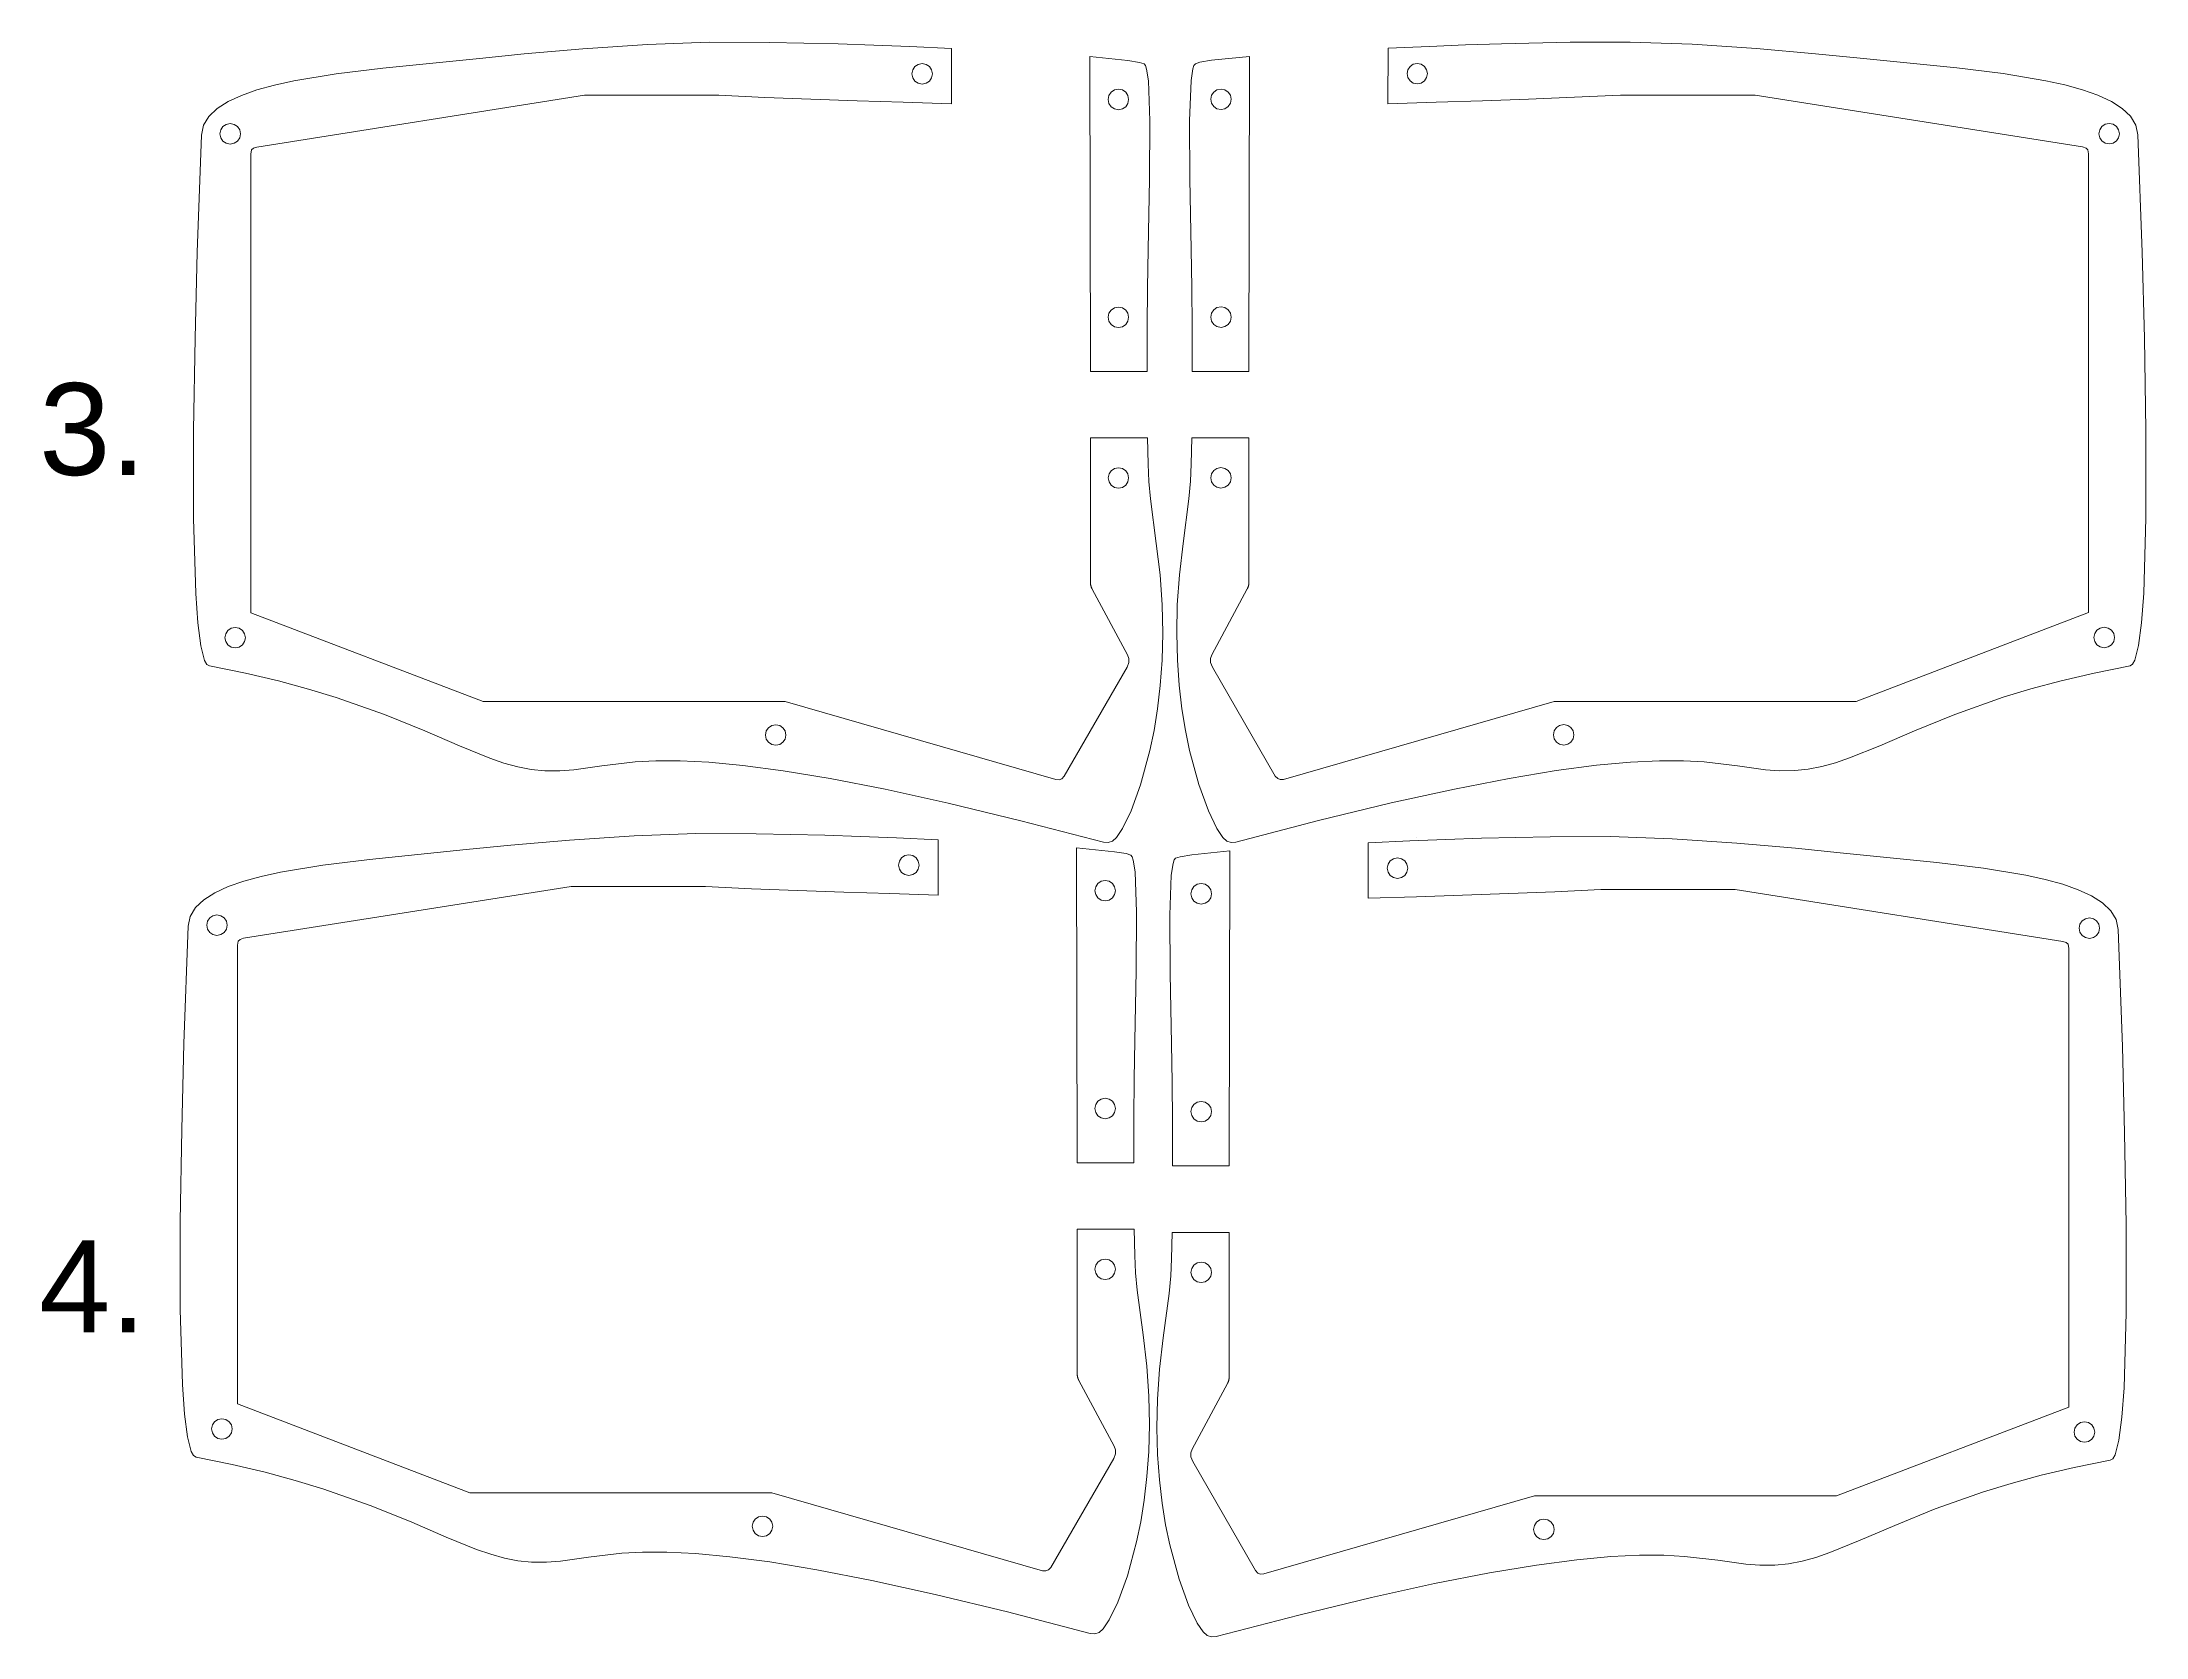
# Model space of a CAD drawing. Extents: x -219 to 329, y -29 to 491.
# Drawn here: x -215.5 to 128.2, y -28.9 to 231.5 of the extents above; entities that cross this region are included whole.
import ezdxf

# ---------------------------------------------------------------- set-up
doc = ezdxf.new("R2010")
doc.units = 0
doc.header["$MEASUREMENT"] = 0
doc.layers.get('0').update_dxf_attribs({"lineweight": 25, "true_color": 0xffffff})
doc.layers.add('Layer 1', color=7, linetype='BYLAYER', lineweight=5, true_color=0xffffff)
doc.styles.add('textstyle4', font='')
doc.styles.add('textstyle5', font='')
doc.styles.get('textstyle4').set_extended_font_data('Nimbus Sans [UKWN]')
doc.styles.get('textstyle5').set_extended_font_data('Nimbus Sans [UKWN]')

msp = doc.modelspace()

# ---------------------------------------------------------------- linework, layer by layer
at = {"layer": 'Layer 1'}
for p, q in [((-127.15, 230.46), (-136.76, 229.62)), ((-116.6, 231.17), (-127.15, 230.46)), ((-106.51, 231.52), (-116.6, 231.17)), ((-96.67, 231.49), (-106.51, 231.52)), ((-85.46, 231.24), (-96.67, 231.49)), ((-79.6, 231.05), (-85.46, 231.24)), ((-73.71, 230.83), (-79.6, 231.05)), ((-66.94, 230.51), (-73.71, 230.83)), ((-73.71, 230.83), (-73.71, 230.83)), ((-66.93, 221.47), (-66.94, 230.51)), ((4.4, 221.49), (4.41, 230.53)), ((4.41, 230.53), (11.18, 230.85)), ((11.18, 230.85), (17.07, 231.08)), ((11.18, 230.85), (11.18, 230.85)), ((17.07, 231.08), (22.93, 231.27)), ((22.93, 231.27), (34.14, 231.51)), ((34.14, 231.51), (43.98, 231.55)), ((43.98, 231.55), (54.08, 231.19)), ((54.08, 231.19), (64.62, 230.48)), ((64.62, 230.48), (74.23, 229.65)), ((-159.85, 227.29), (-167.44, 226.36)), ((-144.06, 228.89), (-159.85, 227.29)), ((-136.76, 229.62), (-144.06, 228.89)), ((-73.25, 227.02), (-73.38, 226.36)), ((-72.89, 227.55), (-73.25, 227.02)), ((-72.36, 227.91), (-72.89, 227.55)), ((-71.71, 228.04), (-72.36, 227.91)), ((-71.06, 227.91), (-71.71, 228.04)), ((-70.53, 227.55), (-71.06, 227.91)), ((-70.17, 227.02), (-70.53, 227.55)), ((-70.04, 226.36), (-70.17, 227.02)), ((-38.11, 228.55), (-44.31, 229.18)), ((-44.31, 229.18), (-44.22, 177.75)), ((-36.2, 228.24), (-38.11, 228.55)), ((-35.46, 227.99), (-36.2, 228.24)), ((-35.23, 227.71), (-35.46, 227.99)), ((-35.03, 227.15), (-35.23, 227.71)), ((-34.75, 225.24), (-35.03, 227.15)), ((-27.78, 225.27), (-27.5, 227.18)), ((-27.5, 227.18), (-27.3, 227.73)), ((-27.3, 227.73), (-27.07, 228.01)), ((-27.07, 228.01), (-26.33, 228.27)), ((-26.33, 228.27), (-24.42, 228.57)), ((-24.42, 228.57), (-18.22, 229.21)), ((-18.22, 229.21), (-18.31, 177.77)), ((7.51, 226.39), (7.64, 227.04)), ((7.64, 227.04), (8, 227.57)), ((8, 227.57), (8.53, 227.93)), ((8.53, 227.93), (9.18, 228.06)), ((9.18, 228.06), (9.83, 227.93)), ((9.83, 227.93), (10.37, 227.57)), ((10.37, 227.57), (10.72, 227.04)), ((10.72, 227.04), (10.86, 226.39)), ((74.23, 229.65), (81.53, 228.92)), ((81.53, 228.92), (97.32, 227.32)), ((97.32, 227.32), (104.91, 226.39)), ((-180.4, 223.73), (-182.94, 222.84)), ((-177.53, 224.52), (-180.4, 223.73)), ((-174.39, 225.21), (-177.53, 224.52)), ((-167.44, 226.36), (-174.39, 225.21)), ((-73.38, 226.36), (-73.25, 225.71)), ((-73.25, 225.71), (-72.89, 225.18)), ((-72.89, 225.18), (-72.36, 224.82)), ((-72.36, 224.82), (-71.71, 224.69)), ((-71.71, 224.69), (-71.06, 224.82)), ((-71.06, 224.82), (-70.53, 225.18)), ((-70.53, 225.18), (-70.17, 225.71)), ((-70.17, 225.71), (-70.04, 226.36)), ((-70.04, 226.36), (-70.04, 226.36)), ((-40.3, 223.73), (-40.83, 223.37)), ((-39.64, 223.86), (-40.3, 223.73)), ((-38.99, 223.73), (-39.64, 223.86)), ((-38.46, 223.37), (-38.99, 223.73)), ((-34.51, 218.67), (-34.75, 225.24)), ((-28.02, 218.69), (-27.78, 225.27)), ((-24.07, 223.39), (-23.54, 223.75)), ((-23.54, 223.75), (-22.88, 223.88)), ((-22.88, 223.88), (-22.23, 223.75)), ((-22.23, 223.75), (-21.7, 223.39)), ((7.64, 225.74), (7.51, 226.39)), ((7.51, 226.39), (7.51, 226.39)), ((8, 225.21), (7.64, 225.74)), ((8.53, 224.85), (8, 225.21)), ((9.18, 224.71), (8.53, 224.85)), ((9.83, 224.85), (9.18, 224.71)), ((10.37, 225.21), (9.83, 224.85)), ((10.72, 225.74), (10.37, 225.21)), ((10.86, 226.39), (10.72, 225.74)), ((104.91, 226.39), (111.86, 225.23)), ((111.86, 225.23), (115.01, 224.54)), ((115.01, 224.54), (117.87, 223.76)), ((117.87, 223.76), (120.41, 222.87)), ((-186.91, 220.7), (-188.25, 219.41)), ((-185.12, 221.84), (-186.91, 220.7)), ((-182.94, 222.84), (-185.12, 221.84)), ((-180.42, 214.41), (-126.89, 222.86)), ((-126.89, 222.86), (-104.94, 222.86)), ((-104.94, 222.86), (-97.42, 222.51)), ((-97.42, 222.51), (-89.89, 222.22)), ((-89.89, 222.22), (-82.35, 221.96)), ((-82.35, 221.96), (-74.8, 221.71)), ((-74.8, 221.71), (-66.93, 221.47)), ((-41.19, 222.84), (-41.32, 222.19)), ((-41.32, 222.19), (-41.19, 221.53)), ((-40.83, 223.37), (-41.19, 222.84)), ((-41.19, 221.53), (-40.83, 221)), ((-40.83, 221), (-40.3, 220.64)), ((-40.3, 220.64), (-39.64, 220.51)), ((-39.64, 220.51), (-38.99, 220.64)), ((-38.99, 220.64), (-38.46, 221)), ((-38.1, 222.84), (-38.46, 223.37)), ((-38.46, 221), (-38.1, 221.53)), ((-37.97, 222.19), (-38.1, 222.84)), ((-38.1, 221.53), (-37.97, 222.19)), ((-37.97, 222.19), (-37.97, 222.19)), ((-24.56, 222.21), (-24.43, 222.86)), ((-24.43, 221.56), (-24.56, 222.21)), ((-24.56, 222.21), (-24.56, 222.21)), ((-24.43, 222.86), (-24.07, 223.39)), ((-24.07, 221.03), (-24.43, 221.56)), ((-23.54, 220.67), (-24.07, 221.03)), ((-22.88, 220.54), (-23.54, 220.67)), ((-22.23, 220.67), (-22.88, 220.54)), ((-21.7, 221.03), (-22.23, 220.67)), ((-21.7, 223.39), (-21.34, 222.86)), ((-21.34, 221.56), (-21.7, 221.03)), ((-21.34, 222.86), (-21.21, 222.21)), ((-21.21, 222.21), (-21.34, 221.56)), ((12.27, 221.74), (4.4, 221.49)), ((19.82, 221.98), (12.27, 221.74)), ((27.36, 222.24), (19.82, 221.98)), ((34.89, 222.53), (27.36, 222.24)), ((42.41, 222.88), (34.89, 222.53)), ((64.37, 222.88), (42.41, 222.88)), ((117.89, 214.44), (64.37, 222.88)), ((120.41, 222.87), (122.59, 221.86)), ((122.59, 221.86), (124.38, 220.72)), ((124.38, 220.72), (125.72, 219.44)), ((-189.11, 217.98), (-189.46, 216.37)), ((-188.25, 219.41), (-189.11, 217.98)), ((-186.31, 217.21), (-186.44, 216.56)), ((-185.95, 217.74), (-186.31, 217.21)), ((-185.42, 218.1), (-185.95, 217.74)), ((-184.76, 218.23), (-185.42, 218.1)), ((-184.11, 218.1), (-184.76, 218.23)), ((-183.58, 217.74), (-184.11, 218.1)), ((-183.22, 217.21), (-183.58, 217.74)), ((-183.09, 216.56), (-183.22, 217.21)), ((-34.58, 209.17), (-34.51, 218.67)), ((-27.95, 209.2), (-28.02, 218.69)), ((120.56, 216.58), (120.69, 217.24)), ((120.69, 215.93), (120.56, 216.58)), ((120.56, 216.58), (120.56, 216.58)), ((120.69, 217.24), (121.05, 217.77)), ((121.05, 217.77), (121.58, 218.13)), ((121.58, 218.13), (122.24, 218.26)), ((122.24, 218.26), (122.89, 218.13)), ((122.89, 218.13), (123.42, 217.77)), ((123.42, 217.77), (123.78, 217.24)), ((123.78, 217.24), (123.91, 216.58)), ((123.91, 216.58), (123.78, 215.93)), ((125.72, 219.44), (126.59, 218)), ((126.59, 218), (126.93, 216.39)), ((-189.46, 216.37), (-190.15, 197.23)), ((-186.44, 216.56), (-186.31, 215.91)), ((-186.31, 215.91), (-185.95, 215.38)), ((-185.95, 215.38), (-185.42, 215.02)), ((-185.42, 215.02), (-184.76, 214.89)), ((-184.76, 214.89), (-184.11, 215.02)), ((-184.11, 215.02), (-183.58, 215.38)), ((-183.58, 215.38), (-183.22, 215.91)), ((-183.22, 215.91), (-183.09, 216.56)), ((-183.09, 216.56), (-183.09, 216.56)), ((-181.41, 138.36), (-181.39, 213.27)), ((-181.39, 213.27), (-181.27, 213.93)), ((-181.27, 213.93), (-180.99, 214.21)), ((-180.99, 214.21), (-180.42, 214.41)), ((118.46, 214.24), (117.89, 214.44)), ((118.75, 213.96), (118.46, 214.24)), ((118.86, 213.3), (118.75, 213.96)), ((118.88, 138.38), (118.86, 213.3)), ((121.05, 215.4), (120.69, 215.93)), ((121.58, 215.04), (121.05, 215.4)), ((122.24, 214.91), (121.58, 215.04)), ((122.89, 215.04), (122.24, 214.91)), ((123.42, 215.4), (122.89, 215.04)), ((123.78, 215.93), (123.42, 215.4)), ((126.93, 216.39), (127.62, 197.26)), ((-34.78, 197.66), (-34.58, 209.17)), ((-27.75, 197.69), (-27.95, 209.2)), ((-190.15, 197.23), (-190.52, 183.17)), ((-34.88, 191.44), (-34.78, 197.66)), ((-27.65, 191.46), (-27.75, 197.69)), ((127.62, 197.26), (127.99, 183.19)), ((-34.94, 185.05), (-34.88, 191.44)), ((-27.59, 185.07), (-27.65, 191.46)), ((-41.19, 187.26), (-41.32, 186.61)), ((-41.32, 186.61), (-41.19, 185.96)), ((-40.83, 187.79), (-41.19, 187.26)), ((-41.19, 185.96), (-40.83, 185.43)), ((-40.3, 188.15), (-40.83, 187.79)), ((-39.64, 188.28), (-40.3, 188.15)), ((-38.99, 188.15), (-39.64, 188.28)), ((-38.46, 187.79), (-38.99, 188.15)), ((-38.1, 187.26), (-38.46, 187.79)), ((-38.46, 185.43), (-38.1, 185.96)), ((-37.97, 186.61), (-38.1, 187.26)), ((-38.1, 185.96), (-37.97, 186.61)), ((-37.97, 186.61), (-37.97, 186.61)), ((-24.56, 186.63), (-24.43, 187.29)), ((-24.43, 185.98), (-24.56, 186.63)), ((-24.56, 186.63), (-24.56, 186.63)), ((-24.43, 187.29), (-24.07, 187.82)), ((-24.07, 185.45), (-24.43, 185.98)), ((-24.07, 187.82), (-23.54, 188.18)), ((-23.54, 188.18), (-22.88, 188.31)), ((-22.88, 188.31), (-22.23, 188.18)), ((-22.23, 188.18), (-21.7, 187.82)), ((-21.7, 187.82), (-21.34, 187.29)), ((-21.34, 185.98), (-21.7, 185.45)), ((-21.34, 187.29), (-21.21, 186.63)), ((-21.21, 186.63), (-21.34, 185.98)), ((-190.52, 183.17), (-190.77, 168.16)), ((-40.83, 185.43), (-40.3, 185.07)), ((-40.3, 185.07), (-39.64, 184.94)), ((-39.64, 184.94), (-38.99, 185.07)), ((-38.99, 185.07), (-38.46, 185.43)), ((-34.94, 177.75), (-34.94, 185.05)), ((-27.59, 177.77), (-27.59, 185.07)), ((-23.54, 185.09), (-24.07, 185.45)), ((-22.88, 184.96), (-23.54, 185.09)), ((-22.23, 185.09), (-22.88, 184.96)), ((-21.7, 185.45), (-22.23, 185.09)), ((127.99, 183.19), (128.24, 168.19)), ((-44.22, 177.75), (-34.94, 177.75)), ((-18.31, 177.77), (-27.59, 177.77)), ((-190.77, 168.16), (-190.77, 153.76)), ((-34.89, 166.89), (-44.22, 166.89)), ((-44.22, 166.89), (-44.22, 164.84)), ((-34.77, 162.59), (-34.89, 166.89)), ((-27.75, 162.62), (-27.64, 166.91)), ((-27.64, 166.91), (-18.31, 166.91)), ((-18.31, 166.91), (-18.31, 164.86)), ((128.24, 168.19), (128.24, 153.79)), ((-44.22, 164.84), (-44.22, 162.46)), ((-44.22, 162.46), (-44.22, 160.09)), ((-40.29, 161.9), (-40.82, 161.54)), ((-39.64, 162.03), (-40.29, 161.9)), ((-38.99, 161.9), (-39.64, 162.03)), ((-38.46, 161.54), (-38.99, 161.9)), ((-34.66, 159.79), (-34.77, 162.59)), ((-27.87, 159.82), (-27.75, 162.62)), ((-24.43, 161.03), (-24.07, 161.57)), ((-24.07, 161.57), (-23.54, 161.92)), ((-23.54, 161.92), (-22.89, 162.06)), ((-22.89, 162.06), (-22.24, 161.92)), ((-22.24, 161.92), (-21.71, 161.57)), ((-21.71, 161.57), (-21.35, 161.03)), ((-18.31, 164.86), (-18.31, 162.49)), ((-18.31, 162.49), (-18.31, 160.11)), ((-44.22, 160.09), (-44.22, 157.71)), ((-41.18, 161.01), (-41.31, 160.36)), ((-41.31, 160.36), (-41.18, 159.71)), ((-40.82, 161.54), (-41.18, 161.01)), ((-41.18, 159.71), (-40.82, 159.17)), ((-40.82, 159.17), (-40.29, 158.82)), ((-40.29, 158.82), (-39.64, 158.68)), ((-39.64, 158.68), (-38.99, 158.82)), ((-38.99, 158.82), (-38.46, 159.17)), ((-38.1, 161.01), (-38.46, 161.54)), ((-38.46, 159.17), (-38.1, 159.71)), ((-37.97, 160.36), (-38.1, 161.01)), ((-38.1, 159.71), (-37.97, 160.36)), ((-37.97, 160.36), (-37.97, 160.36)), ((-34.41, 156.94), (-34.66, 159.79)), ((-28.12, 156.96), (-27.87, 159.82)), ((-24.56, 160.38), (-24.43, 161.03)), ((-24.43, 159.73), (-24.56, 160.38)), ((-24.56, 160.38), (-24.56, 160.38)), ((-24.07, 159.2), (-24.43, 159.73)), ((-23.54, 158.84), (-24.07, 159.2)), ((-22.89, 158.71), (-23.54, 158.84)), ((-22.24, 158.84), (-22.89, 158.71)), ((-21.71, 159.2), (-22.24, 158.84)), ((-21.35, 159.73), (-21.71, 159.2)), ((-21.35, 161.03), (-21.21, 160.38)), ((-21.21, 160.38), (-21.35, 159.73)), ((-18.31, 160.11), (-18.31, 157.74)), ((-44.22, 157.71), (-44.22, 155.34)), ((-44.22, 155.34), (-44.22, 152.96)), ((-33.45, 149.65), (-34.41, 156.94)), ((-29.08, 149.67), (-28.12, 156.96)), ((-18.31, 157.74), (-18.31, 155.36)), ((-18.31, 155.36), (-18.31, 152.98)), ((-190.77, 153.76), (-190.41, 141.52)), ((-44.22, 152.96), (-44.22, 150.58)), ((-18.31, 152.98), (-18.31, 150.61)), ((128.24, 153.79), (127.88, 141.54)), ((-44.22, 150.58), (-44.22, 148.21)), ((-44.22, 148.21), (-44.22, 145.83)), ((-32.84, 144.52), (-33.45, 149.65)), ((-29.68, 144.55), (-29.08, 149.67)), ((-18.31, 150.61), (-18.31, 148.23)), ((-18.31, 148.23), (-18.31, 145.86)), ((-44.22, 145.83), (-44.22, 143.46)), ((-32.51, 139.63), (-32.84, 144.52)), ((-30.02, 139.66), (-29.68, 144.55)), ((-18.31, 145.86), (-18.31, 143.48)), ((-190.41, 141.52), (-190.06, 136.69)), ((-44.22, 143.46), (-44.22, 143.39)), ((-44.22, 143.39), (-44.21, 143.32)), ((-44.21, 143.32), (-44.21, 143.26)), ((-44.21, 143.26), (-44.21, 143.2)), ((-44.21, 143.2), (-44.2, 143.15)), ((-44.2, 143.15), (-44.2, 143.09)), ((-44.2, 143.09), (-44.19, 143.04)), ((-44.19, 143.04), (-44.19, 143)), ((-44.19, 143), (-44.18, 142.95)), ((-44.18, 142.95), (-44.18, 142.91)), ((-44.18, 142.91), (-44.17, 142.86)), ((-44.17, 142.86), (-44.16, 142.82)), ((-44.16, 142.82), (-44.15, 142.79)), ((-44.15, 142.79), (-44.14, 142.75)), ((-44.14, 142.75), (-44.13, 142.72)), ((-44.13, 142.72), (-44.12, 142.68)), ((-44.12, 142.68), (-44.11, 142.65)), ((-44.11, 142.65), (-44.1, 142.62)), ((-44.1, 142.62), (-44.09, 142.59)), ((-44.09, 142.59), (-44.08, 142.56)), ((-44.08, 142.56), (-44.07, 142.53)), ((-44.07, 142.53), (-44.06, 142.5)), ((-44.06, 142.5), (-44.05, 142.47)), ((-44.05, 142.47), (-44.04, 142.44)), ((-44.04, 142.44), (-44.03, 142.42)), ((-44.03, 142.42), (-44.01, 142.39)), ((-44.01, 142.39), (-44, 142.36)), ((-44, 142.36), (-43.99, 142.33)), ((-43.99, 142.33), (-43.98, 142.3)), ((-43.98, 142.3), (-43.97, 142.27)), ((-43.97, 142.27), (-43.95, 142.24)), ((-43.95, 142.24), (-43.94, 142.21)), ((-43.94, 142.21), (-38.14, 131.46)), ((-18.59, 142.23), (-24.38, 131.48)), ((-18.57, 142.26), (-18.59, 142.23)), ((-18.56, 142.3), (-18.57, 142.26)), ((-18.55, 142.33), (-18.56, 142.3)), ((-18.54, 142.35), (-18.55, 142.33)), ((-18.53, 142.38), (-18.54, 142.35)), ((-18.51, 142.41), (-18.53, 142.38)), ((-18.5, 142.44), (-18.51, 142.41)), ((-18.49, 142.47), (-18.5, 142.44)), ((-18.48, 142.5), (-18.49, 142.47)), ((-18.47, 142.52), (-18.48, 142.5)), ((-18.46, 142.55), (-18.47, 142.52)), ((-18.45, 142.58), (-18.46, 142.55)), ((-18.43, 142.61), (-18.45, 142.58)), ((-18.42, 142.64), (-18.43, 142.61)), ((-18.41, 142.67), (-18.42, 142.64)), ((-18.4, 142.71), (-18.41, 142.67)), ((-18.39, 142.74), (-18.4, 142.71)), ((-18.38, 142.81), (-18.39, 142.77)), ((-18.39, 142.77), (-18.39, 142.74)), ((-18.37, 142.85), (-18.38, 142.81)), ((-18.36, 142.89), (-18.37, 142.85)), ((-18.35, 142.93), (-18.36, 142.89)), ((-18.34, 143.02), (-18.35, 142.97)), ((-18.35, 142.97), (-18.35, 142.93)), ((-18.33, 143.07), (-18.34, 143.02)), ((-18.32, 143.17), (-18.33, 143.12)), ((-18.33, 143.12), (-18.33, 143.07)), ((-18.31, 143.35), (-18.32, 143.29)), ((-18.32, 143.29), (-18.32, 143.23)), ((-18.32, 143.23), (-18.32, 143.17)), ((-18.31, 143.48), (-18.31, 143.41)), ((-18.31, 143.41), (-18.31, 143.35)), ((127.88, 141.54), (127.54, 136.71)), ((-143.44, 123.86), (-181.41, 138.36)), ((-32.41, 134.99), (-32.51, 139.63)), ((-30.12, 135.02), (-30.02, 139.66)), ((80.91, 123.88), (118.88, 138.38)), ((-190.06, 136.69), (-189.58, 132.97)), ((-185.49, 134.93), (-185.63, 134.28)), ((-185.63, 134.28), (-185.49, 133.63)), ((-185.14, 135.46), (-185.49, 134.93)), ((-184.6, 135.82), (-185.14, 135.46)), ((-183.95, 135.95), (-184.6, 135.82)), ((-183.3, 135.82), (-183.95, 135.95)), ((-182.77, 135.46), (-183.3, 135.82)), ((-182.41, 134.93), (-182.77, 135.46)), ((-182.28, 134.28), (-182.41, 134.93)), ((-182.41, 133.63), (-182.28, 134.28)), ((-182.28, 134.28), (-182.28, 134.28)), ((-32.52, 130.61), (-32.41, 134.99)), ((-30.01, 130.63), (-30.12, 135.02)), ((119.75, 134.3), (119.88, 134.95)), ((119.88, 133.65), (119.75, 134.3)), ((119.75, 134.3), (119.75, 134.3)), ((119.88, 134.95), (120.24, 135.49)), ((120.24, 135.49), (120.77, 135.84)), ((120.77, 135.84), (121.42, 135.98)), ((121.42, 135.98), (122.08, 135.84)), ((122.08, 135.84), (122.61, 135.49)), ((122.61, 135.49), (122.97, 134.95)), ((122.97, 134.95), (123.1, 134.3)), ((123.1, 134.3), (122.97, 133.65)), ((127.54, 136.71), (127.05, 133)), ((-189.58, 132.97), (-188.96, 130.57)), ((-185.49, 133.63), (-185.14, 133.09)), ((-185.14, 133.09), (-184.6, 132.73)), ((-184.6, 132.73), (-183.95, 132.6)), ((-183.95, 132.6), (-183.3, 132.73)), ((-183.3, 132.73), (-182.77, 133.09)), ((-182.77, 133.09), (-182.41, 133.63)), ((-38.14, 131.46), (-37.95, 130.86)), ((-37.95, 130.86), (-37.95, 130.23)), ((-29.72, 126.52), (-30.01, 130.63)), ((-24.38, 131.48), (-24.58, 130.89)), ((-24.58, 130.89), (-24.58, 130.25)), ((120.24, 133.12), (119.88, 133.65)), ((120.77, 132.76), (120.24, 133.12)), ((121.42, 132.63), (120.77, 132.76)), ((122.08, 132.76), (121.42, 132.63)), ((122.61, 133.12), (122.08, 132.76)), ((122.97, 133.65), (122.61, 133.12)), ((127.05, 133), (126.43, 130.6)), ((-188.96, 130.57), (-188.58, 129.92)), ((-188.58, 129.92), (-188.17, 129.68)), ((-188.17, 129.68), (-182.29, 128.49)), ((-182.29, 128.49), (-176.9, 127.22)), ((-176.9, 127.22), (-171.97, 125.88)), ((-38.24, 129.46), (-48.49, 111.66)), ((-37.95, 130.23), (-38.24, 129.46)), ((-32.81, 126.49), (-32.52, 130.61)), ((-24.58, 130.25), (-24.29, 129.48)), ((-24.29, 129.48), (-14.04, 111.68)), ((114.37, 127.24), (109.44, 125.91)), ((119.76, 128.51), (114.37, 127.24)), ((125.64, 129.7), (119.76, 128.51)), ((126.06, 129.95), (125.64, 129.7)), ((126.43, 130.6), (126.06, 129.95)), ((-171.97, 125.88), (-167.46, 124.51)), ((-167.46, 124.51), (-159.57, 121.73)), ((-94.1, 123.86), (-143.44, 123.86)), ((-49.88, 111.12), (-94.1, 123.86)), ((-33.25, 122.66), (-32.81, 126.49)), ((-29.27, 122.68), (-29.72, 126.52)), ((-12.65, 111.14), (31.57, 123.88)), ((31.57, 123.88), (80.91, 123.88)), ((104.93, 124.54), (97.04, 121.75)), ((109.44, 125.91), (104.93, 124.54)), ((-159.57, 121.73), (-152.95, 119.04)), ((-33.83, 119.11), (-33.25, 122.66)), ((-28.7, 119.13), (-29.27, 122.68)), ((97.04, 121.75), (90.42, 119.06)), ((-152.95, 119.04), (-147.3, 116.61)), ((-97.18, 119.04), (-97.31, 118.38)), ((-97.31, 118.38), (-97.18, 117.73)), ((-96.82, 119.57), (-97.18, 119.04)), ((-97.18, 117.73), (-96.82, 117.2)), ((-96.29, 119.93), (-96.82, 119.57)), ((-96.82, 117.2), (-96.29, 116.84)), ((-95.64, 120.06), (-96.29, 119.93)), ((-94.98, 119.93), (-95.64, 120.06)), ((-94.45, 119.57), (-94.98, 119.93)), ((-94.98, 116.84), (-94.45, 117.2)), ((-94.09, 119.04), (-94.45, 119.57)), ((-94.45, 117.2), (-94.09, 117.73)), ((-93.96, 118.38), (-94.09, 119.04)), ((-94.09, 117.73), (-93.96, 118.38)), ((-93.96, 118.38), (-93.96, 118.38)), ((-34.5, 115.85), (-33.83, 119.11)), ((-28.03, 115.88), (-28.7, 119.13)), ((31.43, 118.41), (31.56, 119.06)), ((31.56, 117.76), (31.43, 118.41)), ((31.43, 118.41), (31.43, 118.41)), ((31.56, 119.06), (31.92, 119.59)), ((31.92, 117.23), (31.56, 117.76)), ((31.92, 119.59), (32.45, 119.95)), ((32.45, 116.87), (31.92, 117.23)), ((32.45, 119.95), (33.11, 120.08)), ((33.11, 120.08), (33.76, 119.95)), ((33.76, 119.95), (34.29, 119.59)), ((34.29, 117.23), (33.76, 116.87)), ((34.29, 119.59), (34.65, 119.06)), ((34.65, 117.76), (34.29, 117.23)), ((34.65, 119.06), (34.78, 118.41)), ((34.78, 118.41), (34.65, 117.76)), ((90.42, 119.06), (84.77, 116.63)), ((-147.3, 116.61), (-142.35, 114.6)), ((-142.35, 114.6), (-140.04, 113.81)), ((-140.04, 113.81), (-137.8, 113.19)), ((-124.04, 113.33), (-118.6, 113.98)), ((-118.6, 113.98), (-115.24, 114.16)), ((-115.24, 114.16), (-111.27, 114.17)), ((-111.27, 114.17), (-106.56, 113.94)), ((-106.56, 113.94), (-100.99, 113.42)), ((-96.29, 116.84), (-95.64, 116.71)), ((-95.64, 116.71), (-94.98, 116.84)), ((-36.01, 110.27), (-34.5, 115.85)), ((-26.52, 110.3), (-28.03, 115.88)), ((38.46, 113.45), (31.89, 112.58)), ((33.11, 116.74), (32.45, 116.87)), ((33.76, 116.87), (33.11, 116.74)), ((44.03, 113.97), (38.46, 113.45)), ((48.74, 114.19), (44.03, 113.97)), ((52.71, 114.18), (48.74, 114.19)), ((56.07, 114), (52.71, 114.18)), ((61.51, 113.35), (56.07, 114)), ((77.51, 113.84), (75.28, 113.22)), ((79.82, 114.63), (77.51, 113.84)), ((84.77, 116.63), (79.82, 114.63)), ((-137.8, 113.19), (-135.6, 112.76)), ((-135.6, 112.76), (-133.39, 112.54)), ((-133.39, 112.54), (-130.91, 112.53)), ((-130.91, 112.53), (-128.62, 112.69)), ((-128.62, 112.69), (-124.04, 113.33)), ((-100.99, 113.42), (-94.42, 112.55)), ((-94.42, 112.55), (-86.73, 111.28)), ((-86.73, 111.28), (-77.78, 109.53)), ((-49.32, 111.09), (-49.88, 111.12)), ((-48.91, 111.25), (-49.32, 111.09)), ((-48.49, 111.66), (-48.91, 111.25)), ((-37.58, 105.99), (-36.01, 110.27)), ((-24.95, 106.02), (-26.52, 110.3)), ((-14.04, 111.68), (-13.61, 111.28)), ((-13.61, 111.28), (-13.2, 111.12)), ((-13.2, 111.12), (-12.65, 111.14)), ((24.2, 111.3), (15.25, 109.55)), ((31.89, 112.58), (24.2, 111.3)), ((66.09, 112.72), (61.51, 113.35)), ((68.39, 112.55), (66.09, 112.72)), ((70.86, 112.57), (68.39, 112.55)), ((73.07, 112.78), (70.86, 112.57)), ((75.28, 113.22), (73.07, 112.78)), ((-77.78, 109.53), (-67.44, 107.25)), ((-67.44, 107.25), (-55.59, 104.39)), ((4.91, 107.28), (-6.94, 104.41)), ((15.25, 109.55), (4.91, 107.28)), ((-55.59, 104.39), (-42.08, 100.88)), ((-38.97, 103.09), (-37.58, 105.99)), ((-23.56, 103.11), (-24.95, 106.02)), ((-6.94, 104.41), (-20.45, 100.9)), ((-138.93, 100.39), (-146.23, 99.67)), ((-129.32, 101.23), (-138.93, 100.39)), ((-118.78, 101.94), (-129.32, 101.23)), ((-108.68, 102.29), (-118.78, 101.94)), ((-98.84, 102.26), (-108.68, 102.29)), ((-87.63, 102.01), (-98.84, 102.26)), ((-81.77, 101.82), (-87.63, 102.01)), ((-75.88, 101.6), (-81.77, 101.82)), ((-69.11, 101.28), (-75.88, 101.6)), ((-75.88, 101.6), (-75.88, 101.6)), ((-69.1, 92.24), (-69.11, 101.28)), ((-40.28, 99.32), (-46.48, 99.95)), ((-46.48, 99.95), (-46.39, 48.52)), ((-42.08, 100.88), (-41.32, 100.82)), ((-41.32, 100.82), (-40.62, 101.03)), ((-40.62, 101.03), (-39.95, 101.63)), ((-39.95, 101.63), (-38.97, 103.09)), ((-22.58, 101.66), (-23.56, 103.11)), ((-21.91, 101.05), (-22.58, 101.66)), ((-21.21, 100.85), (-21.91, 101.05)), ((-20.45, 100.9), (-21.21, 100.85)), ((1.17, 91.74), (1.18, 100.78)), ((1.18, 100.78), (7.95, 101.1)), ((7.95, 101.1), (13.84, 101.32)), ((9.01, 101.63), (9.01, 101.63)), ((13.84, 101.32), (19.7, 101.51)), ((19.7, 101.51), (30.91, 101.76)), ((30.91, 101.76), (40.76, 101.79)), ((40.76, 101.79), (50.85, 101.44)), ((50.85, 101.44), (61.39, 100.73)), ((61.39, 100.73), (71, 99.89)), ((71, 99.89), (78.3, 99.16)), ((-169.61, 97.13), (-176.57, 95.98)), ((-162.02, 98.07), (-169.61, 97.13)), ((-146.23, 99.67), (-162.02, 98.07)), ((-75.43, 97.79), (-75.56, 97.14)), ((-75.56, 97.14), (-75.43, 96.48)), ((-75.07, 98.32), (-75.43, 97.79)), ((-75.43, 96.48), (-75.07, 95.95)), ((-74.53, 98.68), (-75.07, 98.32)), ((-73.88, 98.81), (-74.53, 98.68)), ((-73.23, 98.68), (-73.88, 98.81)), ((-72.7, 98.32), (-73.23, 98.68)), ((-72.34, 97.79), (-72.7, 98.32)), ((-72.7, 95.95), (-72.34, 96.48)), ((-72.21, 97.14), (-72.34, 97.79)), ((-72.34, 96.48), (-72.21, 97.14)), ((-72.21, 97.14), (-72.21, 97.14)), ((-38.38, 99.02), (-40.28, 99.32)), ((-37.63, 98.76), (-38.38, 99.02)), ((-37.4, 98.48), (-37.63, 98.76)), ((-37.21, 97.92), (-37.4, 98.48)), ((-36.92, 96.02), (-37.21, 97.92)), ((-31.01, 95.51), (-30.72, 97.42)), ((-30.72, 97.42), (-30.53, 97.98)), ((-30.53, 97.98), (-30.3, 98.26)), ((-30.3, 98.26), (-29.55, 98.51)), ((-29.55, 98.51), (-27.65, 98.81)), ((-27.65, 98.81), (-21.45, 99.45)), ((-21.45, 99.45), (-21.54, 48.02)), ((4.28, 96.63), (4.41, 97.28)), ((4.41, 95.98), (4.28, 96.63)), ((4.28, 96.63), (4.28, 96.63)), ((4.41, 97.28), (4.77, 97.82)), ((4.77, 97.82), (5.3, 98.18)), ((5.3, 98.18), (5.95, 98.31)), ((5.95, 98.31), (6.61, 98.18)), ((6.61, 98.18), (7.14, 97.82)), ((7.14, 97.82), (7.5, 97.28)), ((7.5, 97.28), (7.63, 96.63)), ((7.63, 96.63), (7.5, 95.98)), ((78.3, 99.16), (94.09, 97.56)), ((94.09, 97.56), (101.68, 96.63)), ((101.68, 96.63), (108.64, 95.48)), ((-185.11, 93.62), (-187.29, 92.61)), ((-182.57, 94.51), (-185.11, 93.62)), ((-182.59, 85.18), (-129.07, 93.63)), ((-179.71, 95.29), (-182.57, 94.51)), ((-176.57, 95.98), (-179.71, 95.29)), ((-129.07, 93.63), (-107.12, 93.63)), ((-107.12, 93.63), (-99.6, 93.28)), ((-99.6, 93.28), (-92.06, 92.99)), ((-92.06, 92.99), (-84.52, 92.73)), ((-75.07, 95.95), (-74.53, 95.59)), ((-74.53, 95.59), (-73.88, 95.46)), ((-73.88, 95.46), (-73.23, 95.59)), ((-73.23, 95.59), (-72.7, 95.95)), ((-43.36, 93.61), (-43.49, 92.96)), ((-43.49, 92.96), (-43.36, 92.31)), ((-43, 94.14), (-43.36, 93.61)), ((-42.47, 94.5), (-43, 94.14)), ((-41.82, 94.63), (-42.47, 94.5)), ((-41.16, 94.5), (-41.82, 94.63)), ((-40.63, 94.14), (-41.16, 94.5)), ((-40.27, 93.61), (-40.63, 94.14)), ((-40.14, 92.96), (-40.27, 93.61)), ((-40.27, 92.31), (-40.14, 92.96)), ((-40.14, 92.96), (-40.14, 92.96)), ((-36.68, 89.44), (-36.92, 96.02)), ((-31.25, 88.94), (-31.01, 95.51)), ((-27.79, 92.46), (-27.66, 93.11)), ((-27.66, 93.11), (-27.3, 93.64)), ((-27.3, 93.64), (-26.76, 94)), ((-26.76, 94), (-26.11, 94.13)), ((-26.11, 94.13), (-25.46, 94)), ((-25.46, 94), (-24.93, 93.64)), ((-24.93, 93.64), (-24.57, 93.11)), ((-24.57, 93.11), (-24.44, 92.46)), ((4.77, 95.45), (4.41, 95.98)), ((5.3, 95.09), (4.77, 95.45)), ((5.95, 94.96), (5.3, 95.09)), ((6.61, 95.09), (5.95, 94.96)), ((7.14, 95.45), (6.61, 95.09)), ((7.5, 95.98), (7.14, 95.45)), ((39.19, 93.13), (31.67, 92.78)), ((61.14, 93.13), (39.19, 93.13)), ((114.66, 84.68), (61.14, 93.13)), ((108.64, 95.48), (111.78, 94.79)), ((111.78, 94.79), (114.64, 94)), ((114.64, 94), (117.18, 93.11)), ((117.18, 93.11), (119.37, 92.1)), ((-190.42, 90.19), (-191.29, 88.75)), ((-189.08, 91.47), (-190.42, 90.19)), ((-187.29, 92.61), (-189.08, 91.47)), ((-84.52, 92.73), (-76.97, 92.49)), ((-76.97, 92.49), (-69.1, 92.24)), ((-43.36, 92.31), (-43, 91.77)), ((-43, 91.77), (-42.47, 91.42)), ((-42.47, 91.42), (-41.82, 91.28)), ((-41.82, 91.28), (-41.16, 91.42)), ((-41.16, 91.42), (-40.63, 91.77)), ((-40.63, 91.77), (-40.27, 92.31)), ((-36.75, 79.95), (-36.68, 89.44)), ((-27.66, 91.8), (-27.79, 92.46)), ((-27.79, 92.46), (-27.79, 92.46)), ((-27.3, 91.27), (-27.66, 91.8)), ((-26.76, 90.91), (-27.3, 91.27)), ((-26.11, 90.78), (-26.76, 90.91)), ((-25.46, 90.91), (-26.11, 90.78)), ((-24.93, 91.27), (-25.46, 90.91)), ((-24.57, 91.8), (-24.93, 91.27)), ((-24.44, 92.46), (-24.57, 91.8)), ((9.04, 91.98), (1.17, 91.74)), ((16.59, 92.23), (9.04, 91.98)), ((24.13, 92.48), (16.59, 92.23)), ((31.67, 92.78), (24.13, 92.48)), ((119.37, 92.1), (121.15, 90.97)), ((121.15, 90.97), (122.49, 89.68)), ((122.49, 89.68), (123.36, 88.24)), ((-191.63, 87.14), (-192.32, 68.01)), ((-191.29, 88.75), (-191.63, 87.14)), ((-188.48, 87.98), (-188.61, 87.33)), ((-188.61, 87.33), (-188.48, 86.68)), ((-188.12, 88.52), (-188.48, 87.98)), ((-188.48, 86.68), (-188.12, 86.15)), ((-187.59, 88.87), (-188.12, 88.52)), ((-188.12, 86.15), (-187.59, 85.79)), ((-186.94, 89.01), (-187.59, 88.87)), ((-186.28, 88.87), (-186.94, 89.01)), ((-185.75, 88.52), (-186.28, 88.87)), ((-186.28, 85.79), (-185.75, 86.15)), ((-185.39, 87.98), (-185.75, 88.52)), ((-185.75, 86.15), (-185.39, 86.68)), ((-185.26, 87.33), (-185.39, 87.98)), ((-185.39, 86.68), (-185.26, 87.33)), ((-185.26, 87.33), (-185.26, 87.33)), ((-31.18, 79.44), (-31.25, 88.94)), ((117.33, 86.83), (117.46, 87.48)), ((117.46, 86.18), (117.33, 86.83)), ((117.33, 86.83), (117.33, 86.83)), ((117.46, 87.48), (117.82, 88.01)), ((117.82, 85.65), (117.46, 86.18)), ((117.82, 88.01), (118.36, 88.37)), ((118.36, 88.37), (119.01, 88.5)), ((119.01, 88.5), (119.66, 88.37)), ((119.66, 88.37), (120.19, 88.01)), ((120.19, 88.01), (120.55, 87.48)), ((120.55, 86.18), (120.19, 85.65)), ((120.55, 87.48), (120.68, 86.83)), ((120.68, 86.83), (120.55, 86.18)), ((123.36, 88.24), (123.7, 86.64)), ((123.7, 86.64), (124.39, 67.5)), ((-187.59, 85.79), (-186.94, 85.66)), ((-186.94, 85.66), (-186.28, 85.79)), ((-183.59, 9.13), (-183.56, 84.05)), ((-183.56, 84.05), (-183.45, 84.71)), ((-183.45, 84.71), (-183.16, 84.99)), ((-183.16, 84.99), (-182.59, 85.18)), ((115.23, 84.48), (114.66, 84.68)), ((115.52, 84.2), (115.23, 84.48)), ((115.63, 83.54), (115.52, 84.2)), ((115.66, 8.63), (115.63, 83.54)), ((118.36, 85.29), (117.82, 85.65)), ((119.01, 85.16), (118.36, 85.29)), ((119.66, 85.29), (119.01, 85.16)), ((120.19, 85.65), (119.66, 85.29)), ((-36.95, 68.43), (-36.75, 79.95)), ((-30.98, 67.93), (-31.18, 79.44)), ((-192.32, 68.01), (-192.69, 53.94)), ((-37.05, 62.21), (-36.95, 68.43)), ((-30.88, 61.71), (-30.98, 67.93)), ((124.39, 67.5), (124.76, 53.44)), ((-37.12, 55.82), (-37.05, 62.21)), ((-43, 58.57), (-43.36, 58.03)), ((-42.47, 58.92), (-43, 58.57)), ((-41.82, 59.06), (-42.47, 58.92)), ((-41.16, 58.92), (-41.82, 59.06)), ((-40.63, 58.57), (-41.16, 58.92)), ((-40.27, 58.03), (-40.63, 58.57)), ((-30.81, 55.32), (-30.88, 61.71)), ((-26.76, 58.42), (-26.11, 58.55)), ((-26.11, 58.55), (-25.46, 58.42)), ((-43.36, 58.03), (-43.49, 57.38)), ((-43.49, 57.38), (-43.36, 56.73)), ((-43.36, 56.73), (-43, 56.2)), ((-43, 56.2), (-42.47, 55.84)), ((-42.47, 55.84), (-41.82, 55.71)), ((-41.82, 55.71), (-41.16, 55.84)), ((-41.16, 55.84), (-40.63, 56.2)), ((-40.63, 56.2), (-40.27, 56.73)), ((-40.14, 57.38), (-40.27, 58.03)), ((-40.27, 56.73), (-40.14, 57.38)), ((-40.14, 57.38), (-40.14, 57.38)), ((-37.12, 48.52), (-37.12, 55.82)), ((-30.81, 48.02), (-30.81, 55.32)), ((-27.79, 56.88), (-27.66, 57.53)), ((-27.66, 56.23), (-27.79, 56.88)), ((-27.79, 56.88), (-27.79, 56.88)), ((-27.66, 57.53), (-27.3, 58.06)), ((-27.3, 55.7), (-27.66, 56.23)), ((-27.3, 58.06), (-26.76, 58.42)), ((-26.76, 55.34), (-27.3, 55.7)), ((-26.11, 55.21), (-26.76, 55.34)), ((-25.46, 55.34), (-26.11, 55.21)), ((-25.46, 58.42), (-24.93, 58.06)), ((-24.93, 55.7), (-25.46, 55.34)), ((-24.93, 58.06), (-24.57, 57.53)), ((-24.57, 56.23), (-24.93, 55.7)), ((-24.57, 57.53), (-24.44, 56.88)), ((-24.44, 56.88), (-24.57, 56.23)), ((-192.69, 53.94), (-192.94, 38.93)), ((124.76, 53.44), (125.01, 38.43)), ((-46.39, 48.52), (-37.12, 48.52)), ((-21.54, 48.02), (-30.81, 48.02)), ((-192.94, 38.93), (-192.94, 24.54)), ((125.01, 38.43), (125.01, 24.03)), ((-37.06, 37.66), (-46.39, 37.66)), ((-46.39, 37.66), (-46.39, 35.61)), ((-46.39, 35.61), (-46.39, 33.23)), ((-36.95, 33.36), (-37.06, 37.66)), ((-30.98, 32.86), (-30.87, 37.16)), ((-30.87, 37.16), (-21.54, 37.16)), ((-21.54, 37.16), (-21.54, 35.11)), ((-21.54, 35.11), (-21.54, 32.73)), ((-46.39, 33.23), (-46.39, 30.86)), ((-43.35, 31.78), (-43.49, 31.13)), ((-43.49, 31.13), (-43.35, 30.48)), ((-43, 32.31), (-43.35, 31.78)), ((-42.46, 32.67), (-43, 32.31)), ((-41.81, 32.8), (-42.46, 32.67)), ((-41.16, 32.67), (-41.81, 32.8)), ((-40.63, 32.31), (-41.16, 32.67)), ((-40.27, 31.78), (-40.63, 32.31)), ((-40.14, 31.13), (-40.27, 31.78)), ((-40.27, 30.48), (-40.14, 31.13)), ((-40.14, 31.13), (-40.14, 31.13)), ((-36.83, 30.56), (-36.95, 33.36)), ((-31.1, 30.06), (-30.98, 32.86)), ((-27.79, 30.63), (-27.66, 31.28)), ((-27.66, 31.28), (-27.3, 31.81)), ((-27.3, 31.81), (-26.77, 32.17)), ((-26.77, 32.17), (-26.12, 32.3)), ((-26.12, 32.3), (-25.47, 32.17)), ((-25.47, 32.17), (-24.93, 31.81)), ((-24.93, 31.81), (-24.57, 31.28)), ((-24.57, 31.28), (-24.44, 30.63)), ((-21.54, 32.73), (-21.54, 30.36)), ((-46.39, 30.86), (-46.39, 28.48)), ((-46.39, 28.48), (-46.39, 26.11)), ((-43.35, 30.48), (-43, 29.95)), ((-43, 29.95), (-42.46, 29.59)), ((-42.46, 29.59), (-41.81, 29.46)), ((-41.81, 29.46), (-41.16, 29.59)), ((-41.16, 29.59), (-40.63, 29.95)), ((-40.63, 29.95), (-40.27, 30.48)), ((-36.58, 27.71), (-36.83, 30.56)), ((-35.62, 20.42), (-36.58, 27.71)), ((-31.35, 27.2), (-31.1, 30.06)), ((-27.66, 29.98), (-27.79, 30.63)), ((-27.79, 30.63), (-27.79, 30.63)), ((-27.3, 29.44), (-27.66, 29.98)), ((-26.77, 29.08), (-27.3, 29.44)), ((-26.12, 28.95), (-26.77, 29.08)), ((-25.47, 29.08), (-26.12, 28.95)), ((-24.93, 29.44), (-25.47, 29.08)), ((-24.57, 29.98), (-24.93, 29.44)), ((-24.44, 30.63), (-24.57, 29.98)), ((-21.54, 30.36), (-21.54, 27.98)), ((-21.54, 27.98), (-21.54, 25.6)), ((-192.94, 24.54), (-192.58, 12.29)), ((-46.39, 26.11), (-46.39, 23.73)), ((-32.31, 19.92), (-31.35, 27.2)), ((-21.54, 25.6), (-21.54, 23.23)), ((-46.39, 23.73), (-46.39, 21.36)), ((-46.39, 21.36), (-46.39, 18.98)), ((-21.54, 23.23), (-21.54, 20.85)), ((-21.54, 20.85), (-21.54, 18.48)), ((125.01, 24.03), (124.66, 11.79)), ((-46.39, 18.98), (-46.39, 16.6)), ((-35.02, 15.29), (-35.62, 20.42)), ((-32.91, 14.79), (-32.31, 19.92)), ((-21.54, 18.48), (-21.54, 16.1)), ((-46.39, 16.6), (-46.39, 14.23)), ((-46.39, 14.23), (-46.39, 14.16)), ((-46.39, 14.16), (-46.39, 14.1)), ((-46.39, 14.1), (-46.38, 14.03)), ((-46.38, 14.03), (-46.38, 13.98)), ((-46.38, 13.98), (-46.38, 13.92)), ((-46.38, 13.92), (-46.37, 13.87)), ((-46.37, 13.87), (-46.37, 13.82)), ((-46.37, 13.82), (-46.36, 13.77)), ((-46.36, 13.77), (-46.35, 13.72)), ((-34.68, 10.4), (-35.02, 15.29)), ((-33.25, 9.9), (-32.91, 14.79)), ((-21.54, 16.1), (-21.54, 13.73)), ((-192.58, 12.29), (-192.24, 7.46)), ((-46.35, 13.72), (-46.35, 13.68)), ((-46.35, 13.68), (-46.34, 13.64)), ((-46.34, 13.64), (-46.33, 13.6)), ((-46.33, 13.6), (-46.32, 13.56)), ((-46.32, 13.56), (-46.32, 13.52)), ((-46.32, 13.52), (-46.31, 13.49)), ((-46.31, 13.49), (-46.3, 13.45)), ((-46.3, 13.45), (-46.29, 13.42)), ((-46.29, 13.42), (-46.28, 13.39)), ((-46.28, 13.39), (-46.27, 13.36)), ((-46.27, 13.36), (-46.26, 13.33)), ((-46.26, 13.33), (-46.25, 13.3)), ((-46.25, 13.3), (-46.23, 13.27)), ((-46.23, 13.27), (-46.22, 13.24)), ((-46.22, 13.24), (-46.21, 13.22)), ((-46.21, 13.22), (-46.2, 13.19)), ((-46.2, 13.19), (-46.19, 13.16)), ((-46.19, 13.16), (-46.18, 13.13)), ((-46.18, 13.13), (-46.16, 13.1)), ((-46.16, 13.1), (-46.15, 13.07)), ((-46.15, 13.07), (-46.14, 13.04)), ((-46.14, 13.04), (-46.13, 13.01)), ((-46.13, 13.01), (-46.12, 12.98)), ((-46.12, 12.98), (-40.32, 2.23)), ((-34.58, 5.76), (-34.68, 10.4)), ((-21.81, 12.48), (-27.61, 1.73)), ((-21.8, 12.51), (-21.81, 12.48)), ((-21.79, 12.54), (-21.8, 12.51)), ((-21.78, 12.57), (-21.79, 12.54)), ((-21.77, 12.6), (-21.78, 12.57)), ((-21.75, 12.63), (-21.77, 12.6)), ((-21.74, 12.66), (-21.75, 12.63)), ((-21.73, 12.68), (-21.74, 12.66)), ((-21.72, 12.71), (-21.73, 12.68)), ((-21.71, 12.74), (-21.72, 12.71)), ((-21.7, 12.77), (-21.71, 12.74)), ((-21.68, 12.8), (-21.7, 12.77)), ((-21.67, 12.83), (-21.68, 12.8)), ((-21.66, 12.86), (-21.67, 12.83)), ((-21.65, 12.89), (-21.66, 12.86)), ((-21.64, 12.92), (-21.65, 12.89)), ((-21.63, 12.95), (-21.64, 12.92)), ((-21.62, 12.98), (-21.63, 12.95)), ((-21.61, 13.02), (-21.62, 12.98)), ((-21.6, 13.09), (-21.61, 13.06)), ((-21.61, 13.06), (-21.61, 13.02)), ((-21.59, 13.13), (-21.6, 13.09)), ((-21.58, 13.17), (-21.59, 13.13)), ((-21.57, 13.22), (-21.58, 13.17)), ((-21.56, 13.31), (-21.57, 13.26)), ((-21.57, 13.26), (-21.57, 13.22)), ((-21.55, 13.42), (-21.56, 13.36)), ((-21.56, 13.36), (-21.56, 13.31)), ((-21.54, 13.59), (-21.55, 13.53)), ((-21.55, 13.53), (-21.55, 13.47)), ((-21.55, 13.47), (-21.55, 13.42)), ((-21.54, 13.73), (-21.54, 13.66)), ((-21.54, 13.66), (-21.54, 13.59)), ((124.66, 11.79), (124.31, 6.96)), ((-192.24, 7.46), (-191.76, 3.75)), ((-145.62, -5.37), (-183.59, 9.13)), ((-33.35, 5.26), (-33.25, 9.9)), ((77.69, -5.88), (115.66, 8.63)), ((124.31, 6.96), (123.83, 3.24)), ((-191.76, 3.75), (-191.13, 1.35)), ((-187.67, 5.7), (-187.8, 5.05)), ((-187.8, 5.05), (-187.67, 4.4)), ((-187.31, 6.23), (-187.67, 5.7)), ((-187.67, 4.4), (-187.31, 3.87)), ((-186.78, 6.59), (-187.31, 6.23)), ((-187.31, 3.87), (-186.78, 3.51)), ((-186.13, 6.72), (-186.78, 6.59)), ((-186.78, 3.51), (-186.13, 3.38)), ((-185.47, 6.59), (-186.13, 6.72)), ((-186.13, 3.38), (-185.47, 3.51)), ((-184.94, 6.23), (-185.47, 6.59)), ((-185.47, 3.51), (-184.94, 3.87)), ((-184.58, 5.7), (-184.94, 6.23)), ((-184.94, 3.87), (-184.58, 4.4)), ((-184.45, 5.05), (-184.58, 5.7)), ((-184.58, 4.4), (-184.45, 5.05)), ((-184.45, 5.05), (-184.45, 5.05)), ((-34.69, 1.38), (-34.58, 5.76)), ((-33.24, 0.88), (-33.35, 5.26)), ((116.52, 4.55), (116.65, 5.2)), ((116.65, 3.89), (116.52, 4.55)), ((116.52, 4.55), (116.52, 4.55)), ((116.65, 5.2), (117.01, 5.73)), ((117.01, 3.36), (116.65, 3.89)), ((117.01, 5.73), (117.54, 6.09)), ((117.54, 6.09), (118.2, 6.22)), ((118.2, 6.22), (118.85, 6.09)), ((118.85, 6.09), (119.38, 5.73)), ((119.38, 5.73), (119.74, 5.2)), ((119.74, 3.89), (119.38, 3.36)), ((119.74, 5.2), (119.87, 4.55)), ((119.87, 4.55), (119.74, 3.89)), ((-191.13, 1.35), (-190.76, 0.7)), ((-190.76, 0.7), (-190.34, 0.45)), ((-190.34, 0.45), (-184.46, -0.74)), ((-40.42, 0.23), (-50.66, -17.57)), ((-40.12, 1), (-40.42, 0.23)), ((-40.32, 2.23), (-40.12, 1.64)), ((-40.12, 1.64), (-40.12, 1)), ((-34.98, -2.73), (-34.69, 1.38)), ((-32.95, -3.24), (-33.24, 0.88)), ((-27.61, 1.73), (-27.81, 1.13)), ((-27.81, 1.13), (-27.81, 0.5)), ((-27.81, 0.5), (-27.51, -0.27)), ((117.54, 3), (117.01, 3.36)), ((118.2, 2.87), (117.54, 3)), ((118.85, 3), (118.2, 2.87)), ((119.38, 3.36), (118.85, 3)), ((122.83, 0.19), (122.41, -0.06)), ((123.2, 0.84), (122.83, 0.19)), ((123.83, 3.24), (123.2, 0.84)), ((-184.46, -0.74), (-179.07, -2.01)), ((-179.07, -2.01), (-174.14, -3.34)), ((-174.14, -3.34), (-169.63, -4.72)), ((-35.43, -6.57), (-34.98, -2.73)), ((-32.5, -7.07), (-32.95, -3.24)), ((-27.51, -0.27), (-17.27, -18.07)), ((111.14, -2.51), (106.21, -3.85)), ((116.53, -1.24), (111.14, -2.51)), ((122.41, -0.06), (116.53, -1.24)), ((-169.63, -4.72), (-161.74, -7.5)), ((-96.27, -5.37), (-145.62, -5.37)), ((-52.06, -18.11), (-96.27, -5.37)), ((-36, -10.12), (-35.43, -6.57)), ((-15.87, -18.61), (28.34, -5.88)), ((28.34, -5.88), (77.69, -5.88)), ((101.7, -5.22), (93.81, -8)), ((106.21, -3.85), (101.7, -5.22)), ((-161.74, -7.5), (-155.12, -10.19)), ((-155.12, -10.19), (-149.47, -12.62)), ((-99.35, -10.19), (-99.48, -10.84)), ((-98.99, -9.66), (-99.35, -10.19)), ((-98.46, -9.3), (-98.99, -9.66)), ((-97.81, -9.17), (-98.46, -9.3)), ((-97.16, -9.3), (-97.81, -9.17)), ((-96.62, -9.66), (-97.16, -9.3)), ((-96.26, -10.19), (-96.62, -9.66)), ((-96.13, -10.84), (-96.26, -10.19)), ((-36.67, -13.37), (-36, -10.12)), ((-31.93, -10.62), (-32.5, -7.07)), ((28.34, -10.7), (28.69, -10.16)), ((28.69, -10.16), (29.23, -9.8)), ((29.23, -9.8), (29.88, -9.67)), ((29.88, -9.67), (30.53, -9.8)), ((30.53, -9.8), (31.06, -10.16)), ((31.06, -10.16), (31.42, -10.7)), ((93.81, -8), (87.19, -10.69)), ((-149.47, -12.62), (-144.52, -14.63)), ((-99.48, -10.84), (-99.35, -11.49)), ((-99.35, -11.49), (-98.99, -12.03)), ((-98.99, -12.03), (-98.46, -12.39)), ((-98.46, -12.39), (-97.81, -12.52)), ((-97.81, -12.52), (-97.16, -12.39)), ((-97.16, -12.39), (-96.62, -12.03)), ((-96.62, -12.03), (-96.26, -11.49)), ((-96.26, -11.49), (-96.13, -10.84)), ((-96.13, -10.84), (-96.13, -10.84)), ((-38.18, -18.95), (-36.67, -13.37)), ((-31.26, -13.88), (-31.93, -10.62)), ((28.2, -11.35), (28.34, -10.7)), ((28.34, -12), (28.2, -11.35)), ((28.2, -11.35), (28.2, -11.35)), ((28.69, -12.53), (28.34, -12)), ((29.23, -12.89), (28.69, -12.53)), ((29.88, -13.02), (29.23, -12.89)), ((30.53, -12.89), (29.88, -13.02)), ((31.06, -12.53), (30.53, -12.89)), ((31.42, -12), (31.06, -12.53)), ((31.42, -10.7), (31.55, -11.35)), ((31.55, -11.35), (31.42, -12)), ((81.54, -13.12), (76.59, -15.13)), ((87.19, -10.69), (81.54, -13.12)), ((-144.52, -14.63), (-142.21, -15.42)), ((-142.21, -15.42), (-139.98, -16.04)), ((-139.98, -16.04), (-137.77, -16.47)), ((-137.77, -16.47), (-135.56, -16.69)), ((-135.56, -16.69), (-133.09, -16.7)), ((-133.09, -16.7), (-130.79, -16.54)), ((-130.79, -16.54), (-126.21, -15.9)), ((-126.21, -15.9), (-120.77, -15.25)), ((-120.77, -15.25), (-117.41, -15.07)), ((-117.41, -15.07), (-113.44, -15.06)), ((-113.44, -15.06), (-108.73, -15.29)), ((-108.73, -15.29), (-103.16, -15.81)), ((-103.16, -15.81), (-96.59, -16.67)), ((-96.59, -16.67), (-88.9, -17.95)), ((-29.74, -19.46), (-31.26, -13.88)), ((28.66, -17.18), (20.97, -18.46)), ((35.23, -16.31), (28.66, -17.18)), ((40.8, -15.79), (35.23, -16.31)), ((45.51, -15.56), (40.8, -15.79)), ((49.48, -15.57), (45.51, -15.56)), ((52.84, -15.75), (49.48, -15.57)), ((58.28, -16.4), (52.84, -15.75)), ((62.86, -17.04), (58.28, -16.4)), ((65.16, -17.2), (62.86, -17.04)), ((69.84, -16.97), (67.63, -17.19)), ((72.05, -16.54), (69.84, -16.97)), ((74.28, -15.92), (72.05, -16.54)), ((76.59, -15.13), (74.28, -15.92)), ((-88.9, -17.95), (-79.95, -19.7)), ((-79.95, -19.7), (-69.61, -21.98)), ((-51.5, -18.13), (-52.06, -18.11)), ((-51.09, -17.98), (-51.5, -18.13)), ((-50.66, -17.57), (-51.09, -17.98)), ((-39.75, -23.23), (-38.18, -18.95)), ((-28.18, -23.74), (-29.74, -19.46)), ((-17.27, -18.07), (-16.84, -18.48)), ((-16.84, -18.48), (-16.43, -18.64)), ((-16.43, -18.64), (-15.87, -18.61)), ((12.02, -20.2), (1.68, -22.48)), ((20.97, -18.46), (12.02, -20.2)), ((67.63, -17.19), (65.16, -17.2)), ((-69.61, -21.98), (-57.76, -24.84)), ((-41.14, -26.14), (-39.75, -23.23)), ((-26.79, -26.64), (-28.18, -23.74)), ((1.68, -22.48), (-10.17, -25.34)), ((-57.76, -24.84), (-44.26, -28.35)), ((-42.13, -27.6), (-41.14, -26.14)), ((-25.8, -28.1), (-26.79, -26.64)), ((-10.17, -25.34), (-23.67, -28.85)), ((-44.26, -28.35), (-43.49, -28.4)), ((-43.49, -28.4), (-42.79, -28.2)), ((-42.79, -28.2), (-42.13, -27.6)), ((-25.14, -28.7), (-25.8, -28.1)), ((-24.44, -28.91), (-25.14, -28.7)), ((-23.67, -28.85), (-24.44, -28.91))]:
    msp.add_line(p, q, dxfattribs=at)

# ---------------------------------------------------------------- texts
at = {"char_height": 1, "attachment_point": 1}
for s, insert, style in [('\\C7;\\H15;3.', (-215.99, 175.85), 'textstyle4'), ('\\C7;\\H15;4.', (-215.99, 35.85), 'textstyle5')]:
    msp.add_mtext(s, dxfattribs=dict(at, insert=insert, style=style))

doc.saveas('drawing.dxf')
